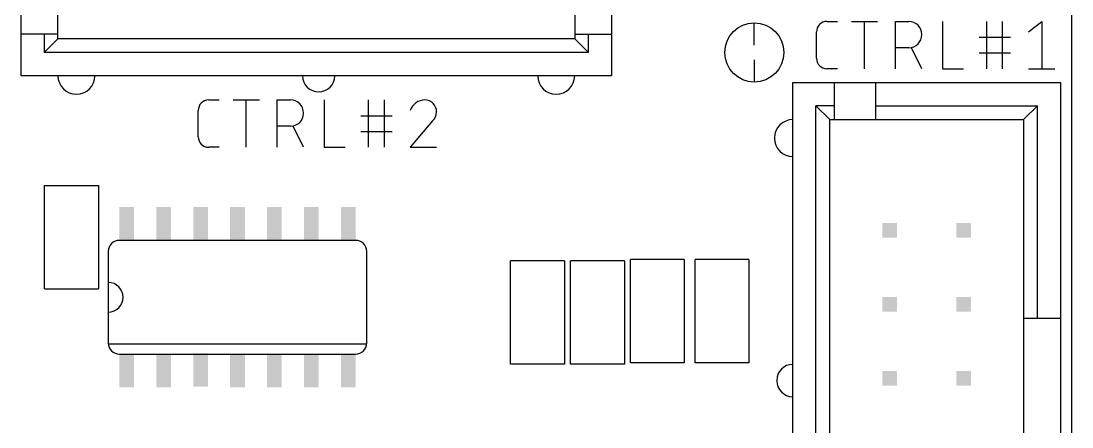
# Model space of a CAD drawing. Extents: x -7.6 to 60.9, y -11.6 to 79.9.
# Drawn here: x 16.84 to 53, y 33.33 to 47.28 of the extents above; entities that cross this region are included whole.
import ezdxf

# ---------------------------------------------------------------- set-up
doc = ezdxf.new("R2010")
doc.units = 0
for name, color, linetype in [('20', 30, 'CONTINUOUS'), ('21', 253, 'CONTINUOUS'), ('51', 253, 'CONTINUOUS')]:
    doc.layers.add(name, color=color, linetype=linetype)

# ---------------------------------------------------------------- blocks, each defined once
blk = doc.blocks.new('RECT')
blk.add_solid([(-0.5, -0.5), (0.5, -0.5), (-0.5, 0.5), (0.5, 0.5)])

msp = doc.modelspace()

# ---------------------------------------------------------------- linework, layer by layer
at = {"layer": '20'}
msp.add_line((53, 1), (53, 54), dxfattribs=at)
at = {"layer": '21'}
for p, q in [((16.84, 46.825), (16.84, 48.2537)), ((18.11, 46.825), (18.11, 48.2537)), ((35.89, 48.2537), (35.89, 46.825)), ((37.16, 48.2537), (37.16, 46.825)), ((44.5699, 47.263), (44.9312, 47.263)), ((45.411, 47.263), (46.3142, 47.263)), ((45.8626, 45.6375), (45.8626, 47.263)), ((46.9312, 45.6375), (46.9312, 47.263)), ((46.9312, 47.263), (47.3828, 47.263)), ((48.5403, 47.263), (48.5403, 45.6375)), ((50.0726, 45.6375), (50.0726, 47.263)), ((50.6145, 45.6375), (50.6145, 47.263)), ((51.5072, 46.9018), (51.9588, 47.263)), ((51.9588, 47.263), (51.9588, 45.6375)), ((16.84, 45.3962), (16.84, 46.825)), ((17.6337, 46.825), (16.84, 46.825)), ((18.11, 46.825), (17.6337, 46.825)), ((17.6337, 46.825), (17.6337, 46.19)), ((18.11, 46.6662), (17.6337, 46.19)), ((18.11, 46.6662), (18.11, 46.825)), ((35.89, 46.6662), (18.11, 46.6662)), ((35.89, 46.825), (35.89, 46.6662)), ((35.89, 46.825), (36.3663, 46.825)), ((36.3663, 46.19), (35.89, 46.6662)), ((36.3663, 46.825), (37.16, 46.825)), ((36.3663, 46.19), (36.3663, 46.825)), ((37.16, 46.825), (37.16, 45.3962)), ((44.2087, 45.9987), (44.2087, 46.9018)), ((49.8017, 46.7212), (50.8854, 46.7212)), ((47.3828, 46.3599), (46.9312, 46.3599)), ((47.8343, 45.6375), (47.4731, 46.3599)), ((36.3663, 46.19), (17.6337, 46.19)), ((49.8017, 46.1793), (50.8854, 46.1793)), ((44.9312, 45.6375), (44.5699, 45.6375)), ((48.5403, 45.6375), (49.2628, 45.6375)), ((51.5072, 45.6375), (52.4103, 45.6375)), ((37.16, 45.3962), (16.84, 45.3962)), ((43.3962, 24.84), (43.3962, 45.16)), ((43.3962, 45.16), (44.825, 45.16)), ((44.825, 45.16), (46.2537, 45.16)), ((44.825, 44.3663), (44.825, 45.16)), ((46.2537, 45.16), (52.6038, 45.16)), ((46.2537, 44.3663), (46.2537, 45.16)), ((52.6038, 45.16), (52.6038, 37.0638)), ((23.2974, 44.5643), (23.6587, 44.5643)), ((24.1385, 44.5643), (25.0417, 44.5643)), ((24.5901, 42.9387), (24.5901, 44.5643)), ((25.6587, 42.9387), (25.6587, 44.5643)), ((25.6587, 44.5643), (26.1103, 44.5643)), ((27.2678, 44.5643), (27.2678, 42.9387)), ((28.8001, 42.9387), (28.8001, 44.5643)), ((29.342, 42.9387), (29.342, 44.5643)), ((22.9362, 43.2999), (22.9362, 44.2031)), ((44.19, 25.6337), (44.19, 44.3663)), ((44.825, 44.3663), (44.19, 44.3663)), ((44.6662, 43.89), (44.19, 44.3663)), ((44.825, 43.89), (44.825, 44.3663)), ((46.2537, 43.89), (46.2537, 44.3663)), ((46.2537, 44.3663), (51.81, 44.3663)), ((51.3338, 43.89), (51.81, 44.3663)), ((51.81, 37.0638), (51.81, 44.3663)), ((28.5292, 44.0224), (29.6129, 44.0224)), ((31.0024, 43.8418), (30.2347, 42.9387)), ((44.6662, 26.11), (44.6662, 43.89)), ((44.6662, 43.89), (44.825, 43.89)), ((44.825, 43.89), (46.2537, 43.89)), ((46.2537, 43.89), (51.3338, 43.89)), ((51.3338, 43.89), (51.3338, 37.0638)), ((26.1103, 43.6612), (25.6587, 43.6612)), ((26.5618, 42.9387), (26.2006, 43.6612)), ((28.5292, 43.4806), (29.6129, 43.4806)), ((23.6587, 42.9387), (23.2974, 42.9387)), ((27.2678, 42.9387), (27.9903, 42.9387)), ((30.2347, 42.9387), (31.1378, 42.9387)), ((17.6467, 38.0682), (17.6467, 41.6243)), ((17.6467, 41.6243), (19.5008, 41.6243)), ((19.5008, 41.6243), (19.5008, 38.0682)), ((28.3528, 39.7383), (20.2248, 39.7383)), ((19.8438, 39.3573), (19.8438, 36.2077)), ((28.7338, 36.2077), (28.7338, 39.3573)), ((37.8079, 35.5282), (37.8079, 39.0843)), ((39.6621, 39.0843), (37.8079, 39.0843)), ((39.6621, 39.0843), (39.6621, 35.5282)), ((40.0304, 35.5282), (40.0304, 39.0843)), ((41.8846, 39.0843), (40.0304, 39.0843)), ((41.8846, 39.0843), (41.8846, 35.5282)), ((33.6804, 35.4808), (33.6804, 39.0368)), ((35.5346, 39.0368), (33.6804, 39.0368)), ((35.5346, 39.0368), (35.5346, 35.4808)), ((35.7442, 35.4808), (35.7442, 39.0368)), ((37.5984, 39.0368), (35.7442, 39.0368)), ((37.5984, 39.0368), (37.5984, 35.4808)), ((17.6467, 38.0682), (19.5008, 38.0682)), ((51.3338, 37.0638), (51.3338, 32.9362)), ((51.3338, 37.0638), (51.81, 37.0638)), ((51.81, 37.0638), (52.6038, 37.0638)), ((52.6038, 37.0638), (52.6038, 32.9362)), ((19.8438, 36.1823), (28.7338, 36.1823)), ((20.2248, 35.8267), (28.3528, 35.8267)), ((35.5346, 35.4808), (33.6804, 35.4808)), ((37.5984, 35.4808), (35.7442, 35.4808)), ((39.6621, 35.5282), (37.8079, 35.5282)), ((41.8846, 35.5282), (40.0304, 35.5282))]:
    msp.add_line(p, q, dxfattribs=at)
msp.add_circle((42.0688, 46.1962), 1.016, dxfattribs=at)
for centre, radius, start, end in [((44.5699, 46.9018), 0.3612, 90.0005, 180), ((47.3828, 46.8115), 0.4516, 270, 90), ((44.5699, 45.9987), 0.3612, 180, 270), ((18.745, 45.3962), 0.635, 180, 0), ((27.0794, 45.3962), 0.5556, 180, 0), ((35.255, 45.3962), 0.635, 180, 0), ((23.2974, 44.2031), 0.3612, 90.0005, 180), ((26.1103, 44.1127), 0.4516, 270, 90), ((30.7314, 44.0422), 0.5221, 90.0001, 162.0549), ((30.7314, 44.1579), 0.4064, 0, 90), ((30.7013, 44.1579), 0.4365, 313.6036, 359.9997), ((43.3962, 43.255), 0.635, 90, 270), ((23.2974, 43.2999), 0.3612, 180, 270), ((20.2248, 39.3573), 0.381, 90, 180), ((28.3528, 39.3573), 0.381, 0, 90), ((19.8438, 37.7825), 0.508, 270, 90), ((20.2248, 36.2077), 0.381, 180, 270), ((28.3528, 36.2077), 0.381, 270, 0), ((43.3962, 34.9207), 0.5556, 90, 270)]:
    msp.add_arc(centre, radius, start, end, dxfattribs=at)
at = {"layer": '51'}
for p, q in [((42.0688, 46.4503), (42.0688, 47.2123)), ((42.0688, 45.9423), (42.0688, 45.1803))]:
    msp.add_line(p, q, dxfattribs=at)

# ---------------------------------------------------------------- block references
at = {"layer": '51', "xscale": 0.508, "yscale": 1.143}
for p in [(20.4788, 40.3098), (21.7488, 40.3098), (23.0188, 40.3098), (24.2888, 40.3098), (25.5587, 40.3098), (26.8288, 40.3098), (28.0988, 40.3098), (20.4788, 35.2552), (21.7488, 35.2552), (23.0188, 35.2806), (24.2888, 35.2552), (25.5587, 35.2552), (26.8288, 35.2552), (28.0988, 35.2552)]:
    msp.add_blockref('RECT', p, dxfattribs=at)
at = {"layer": '51', "xscale": 0.508, "yscale": 0.508, "rotation": 90}
for p in [(46.73, 40.08), (49.27, 40.08), (46.73, 37.54), (49.27, 37.54), (46.73, 35), (49.27, 35)]:
    msp.add_blockref('RECT', p, dxfattribs=at)

doc.saveas('drawing.dxf')
